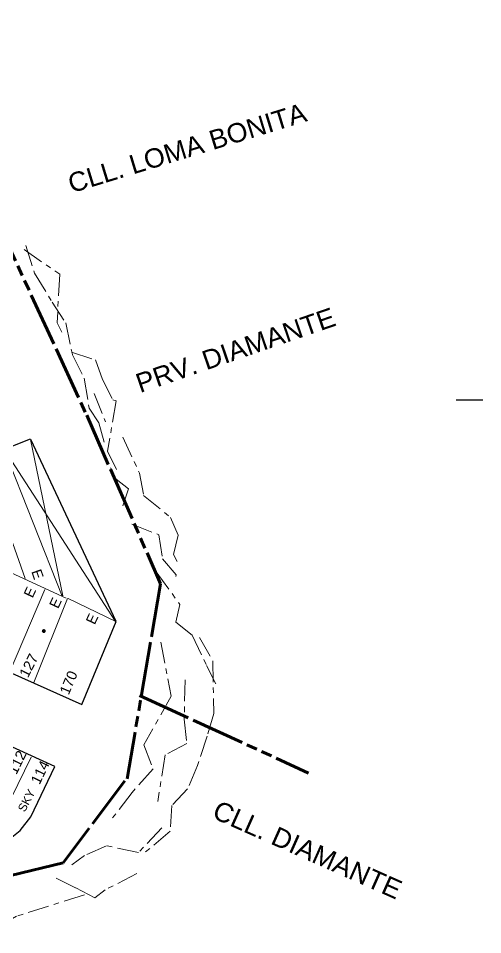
# Model space of a CAD drawing. Header units: inches. Extents: x 1659 to 2293, y 398 to 978.
# Drawn here: x 2207.1 to 2293.5, y 538.3 to 708.9 of the extents above; entities that cross this region are included whole.
import ezdxf

# ---------------------------------------------------------------- set-up
doc = ezdxf.new("R2010")
doc.units = ezdxf.units.IN
doc.header["$MEASUREMENT"] = 0
doc.linetypes.add('TLSIGC_004', pattern=[7, 4, -1, 1, -1])
doc.linetypes.add('TLSIGC_007', pattern=[28, 10, -1, 10, -1, 2, -1, 2, -1])
for name, color, linetype, lineweight in [('CLASIFICACION TIPO RESIDENCIAL C', 156, 'Continuous', 9), ('CLASIFICACION TIPO RESIDENCIAL E', 156, 'Continuous', 9), ('CLIENTES RESIDENCIALES E', 82, 'TLSIGC_004', 9), ('DISTRITO', 42, 'TLSIGC_007', 60), ('LOTIFICACION 2003', 252, 'Continuous', 15), ('MARCOS CONSTRUCCION', 250, 'Continuous', 30), ('NOMBRE DE CALLES', 92, 'TLSIGC_017', 5), ('NUMEROS OFICIALES', 92, 'Continuous', 5), ('PLANIMETRIA 2003', 12, 'Continuous', 30), ('RIOS', 161, 'TLSIGC_004', 20)]:
    doc.layers.add(name, color=color, linetype=linetype, lineweight=lineweight)
doc.styles.get("Standard").update_dxf_attribs({"font": 'arial.ttf'})
doc.linetypes.add('TLSIGC_017', pattern='A,0.5,["=",Standard,S=1.6,R=0,X=-0.2,Y=-0.8],0.5', length=1)

msp = doc.modelspace()

# ---------------------------------------------------------------- hatches: boundary and pattern name
at = {"layer": 'CLIENTES RESIDENCIALES E'}
h = msp.add_hatch(color=256, dxfattribs=at)
edge = h.paths.add_edge_path()
edge.add_arc((2211.8, 594.84), 0.367, 0, 360)

# ---------------------------------------------------------------- linework, layer by layer
at = {"layer": 'DISTRITO'}
msp.add_line((2229.61, 582.83), (2261.09, 568.41), dxfattribs=at)
for points in [[(2150.84, 784.49), (2219.79, 635.01), (2233.55, 603.63), (2227.3, 567.36)], [(2226.88, 566.93), (2215.4, 551.72), (2073.47, 516.51), (2067.35, 514.18), (2045.86, 508.96), (2034.65, 494.4), (1997.32, 502.74), (1985.34, 536.01), (1957.83, 542.94), (1912.01, 523.82), (1884.17, 527.27), (1889.32, 551.15), (1892.43, 571.64), (1896.62, 597.84), (1899.67, 607.19), (1903.29, 618.51), (1894.96, 621.58), (1903.34, 648.9), (1910.61, 669.72), (1919.85, 668.48), (1957.32, 750.72)]]:
    msp.add_lwpolyline(points, dxfattribs=at)
at = {"layer": 'LOTIFICACION 2003'}
for p, q in [((2215.36, 601.39), (2209.32, 630.51)), ((2204.43, 628.64), (2215.23, 601.35)), ((2225.15, 596.62), (2204.49, 628.54)), ((2200.49, 626.74), (2208.33, 604.63)), ((2184.84, 615.2), (2215.97, 600.97)), ((2205.43, 587.14), (2211.99, 602.55)), ((2209.92, 585.23), (2216.22, 600.88)), ((2216.32, 600.9), (2225.2, 596.62)), ((2209.45, 571.39), (2200.72, 553.5))]:
    msp.add_line(p, q, dxfattribs=at)
at = {"layer": 'MARCOS CONSTRUCCION'}
msp.add_line((2293.49, 637.82), (2288.58, 637.82), dxfattribs=at)
at = {"layer": 'PLANIMETRIA 2003'}
for points in [[(2209.26, 630.53), (2176.81, 617.68), (2169.22, 603.35), (2218.9, 581.17), (2225.27, 596.62), (2209.39, 630.49)], [(2187.73, 581.51), (2173.6, 555.3), (2197.51, 552.58), (2201.8, 553.62), (2204.92, 555.73), (2207.42, 557.69), (2209.42, 560.28), (2213.86, 569.61), (2187.87, 581.47)]]:
    msp.add_lwpolyline(points, dxfattribs=at)
at = {"layer": 'RIOS'}
msp.add_line((2221.16, 639.05), (2223.31, 633.75), dxfattribs=at)
for points in [[(2208.13, 665.87), (2214.76, 661.23), (2214.28, 652.19), (2215.14, 650.49)], [(2208.45, 666.62), (2210.09, 661.46), (2213.39, 656.03), (2215.89, 652.17), (2217.13, 646.23), (2219.34, 641.88), (2220.25, 636.33), (2222.06, 633.57), (2223.06, 629.98)], [(2216.95, 646.75), (2221.41, 645.29), (2222.71, 641.67), (2224.64, 637.86), (2225.3, 637.65), (2223.64, 628.29), (2225.36, 624.89)], [(2226.49, 630.91), (2229.61, 624.23), (2230.37, 620.09), (2235.41, 615.97), (2236.8, 612.69), (2235.97, 609.06), (2236.61, 607.79)], [(2226.5, 618.13), (2227.54, 621.32), (2225.29, 623.12), (2224.21, 625.24)], [(2228.21, 614.74), (2233.23, 612.75), (2233.88, 608.29), (2236.46, 605.32), (2236.35, 605)], [(2232.72, 605.83), (2237.13, 599.79), (2236.39, 596.51), (2239.39, 594.04), (2242.09, 588.44), (2243.85, 584.98)], [(2240.78, 593.65), (2243.24, 589.31), (2243.45, 579.52), (2242.21, 575.3), (2240.41, 569.8), (2238.57, 565.48), (2235.66, 562.37), (2235.35, 557.57), (2230.49, 553.51)], [(2233.57, 592.79), (2235.54, 582.72), (2230.42, 573.66), (2232.15, 569.19), (2228.24, 564.81), (2224.55, 560.01)], [(2238.1, 585.76), (2237.95, 578.46), (2238.42, 573.92), (2234.39, 571.77), (2233, 563.09)], [(2233.8, 558.22), (2229.45, 553.64), (2223.5, 554.86), (2219.35, 553.04), (2217.04, 551.33)], [(2229.15, 549.69), (2223.22, 546.68), (2221.31, 545.19), (2217.69, 547.07), (2213.73, 549.06)], [(2219.38, 545.75), (2206.75, 541.75), (2198.48, 537.01), (2194.35, 537.3), (2186.34, 542.05), (2176.25, 541.46), (2171.48, 536.64)]]:
    msp.add_lwpolyline(points, dxfattribs=at)

# ---------------------------------------------------------------- texts
at = {"layer": 'CLASIFICACION TIPO RESIDENCIAL C'}
msp.add_text('SKY', height=1.549, rotation=62, dxfattribs=at).set_placement((2208.25, 561.02))
at = {"layer": 'CLASIFICACION TIPO RESIDENCIAL E'}
for rotation, p in [(289, (2209.45, 605.93)), (65, (2209.7, 600.86)), (65, (2214.46, 598.87)), (65, (2221.27, 595.89))]:
    msp.add_text('E', height=1.91, rotation=rotation, dxfattribs=at).set_placement(p)
at = {"layer": 'NOMBRE DE CALLES'}
for s, rotation, p in [('CLL. LOMA BONITA', 17, (2216.98, 676.31)), ('PRV. DIAMANTE', 19, (2229.71, 639.11)), ('CLL. DIAMANTE', 336, (2242.92, 560.17))]:
    msp.add_text(s, height=3.5745, rotation=rotation, dxfattribs=at).set_placement(p)
at = {"layer": 'NUMEROS OFICIALES'}
for s, rotation, p in [('127', 63, (2208.85, 586.01)), ('170', 67, (2216.43, 582.82)), ('112', 64, (2206.7, 567.99)), ('114', 64, (2211, 566.12))]:
    msp.add_text(s, height=1.906, rotation=rotation, dxfattribs=at).set_placement(p)

doc.saveas('drawing.dxf')
